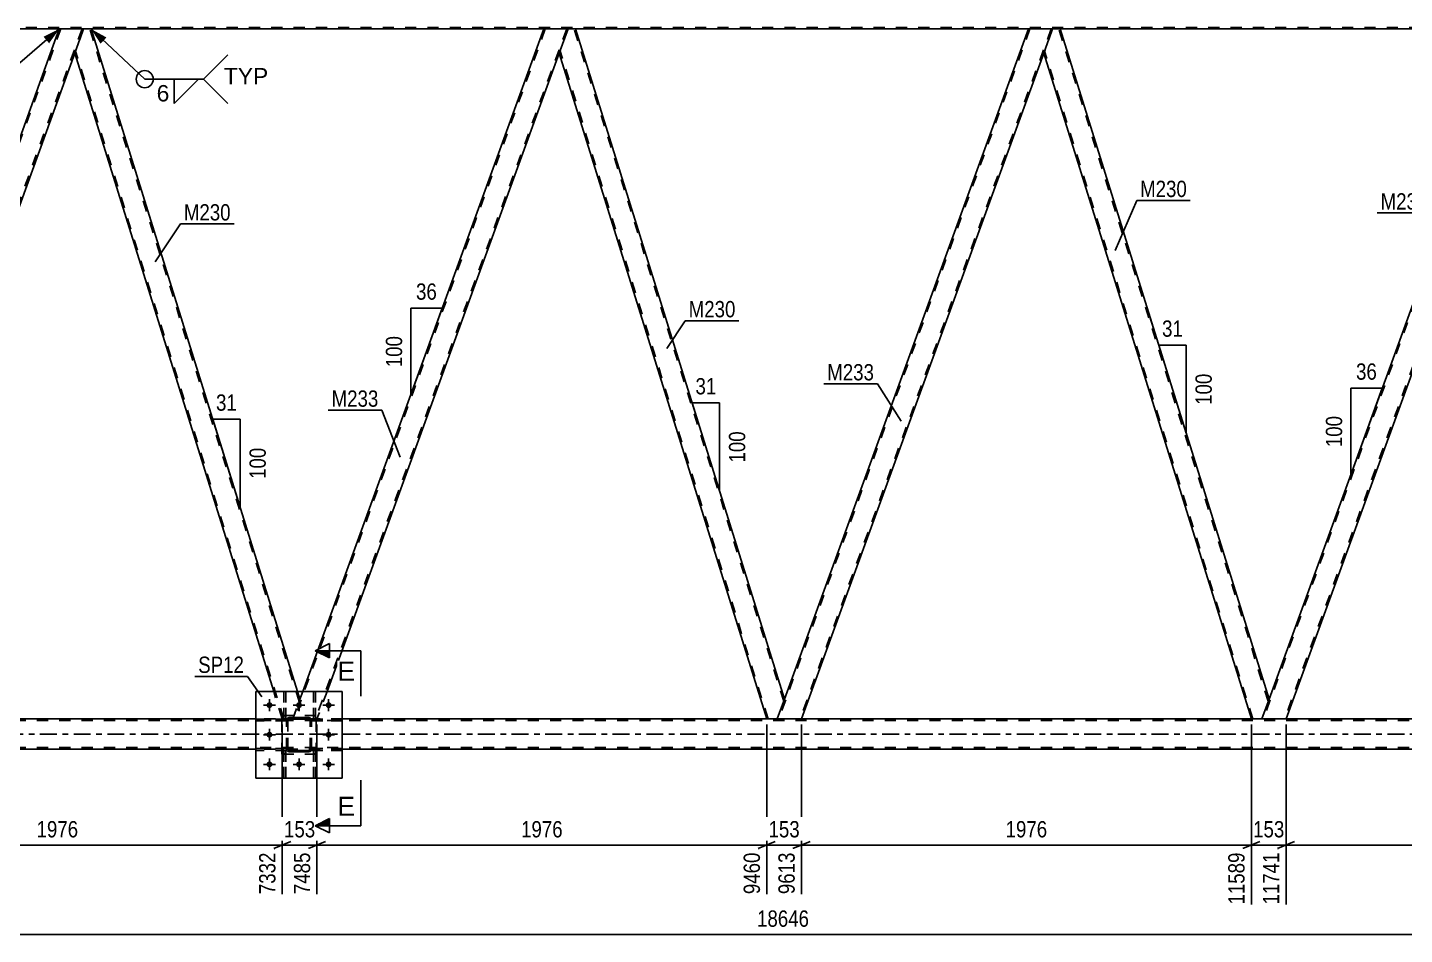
# Model space of a CAD drawing. Header units: millimetres. Extents: x 0 to 841, y 0 to 594.
# Drawn here: x 272.3 to 514.2, y 262.5 to 421.8 of the extents above; entities that cross this region are included whole.
import ezdxf

# ---------------------------------------------------------------- set-up
doc = ezdxf.new("R2010")
doc.units = ezdxf.units.MM
doc.linetypes.add('DXK_LINE_DOT2', pattern=[3.9198, 1.9599, -1.9599])
doc.linetypes.add('DXK_LINE_DOT3', pattern=[5.9187, 2.979, -0.9799, 0.9799, -0.9799])
doc.styles.add('Arial', font='arial.ttf', dxfattribs={"height": 0.2})
doc.styles.add('Arial Narrow', font='ARIALN.TTF', dxfattribs={"height": 0.2})

# ---------------------------------------------------------------- blocks, each defined once
blk = doc.blocks.new('Part-389678698-5082 - 5011')
at = {"color": 7, "linetype": 'DXK_LINE_DOT2'}
for p, q in [((317.82, 300.33), (312.42, 300.33)), ((312.42, 300.33), (312.42, 300.01)), ((317.82, 300.01), (312.42, 300.01)), ((317.22, 300.01), (317.22, 300.33)), ((317.82, 300.01), (317.82, 300.33))]:
    blk.add_line(p, q, dxfattribs=at)
blk = doc.blocks.new('Part-389678698-5078 - 5011')
at = {"color": 7, "linetype": 'DXK_LINE_DOT2'}
for p, q in [((322.22, 294.81), (322.22, 295.13)), ((322.22, 295.13), (327.62, 295.13)), ((327.62, 294.81), (322.22, 294.81)), ((322.82, 294.81), (322.82, 295.13)), ((327.62, 295.13), (327.62, 294.81))]:
    blk.add_line(p, q, dxfattribs=at)
blk = doc.blocks.new('Part-389678698-5081 - 5011')
at = {"color": 7, "linetype": 'DXK_LINE_DOT2'}
for p, q in [((322.57, 300.32), (322.57, 305.17)), ((322.57, 305.17), (322.89, 305.17)), ((322.89, 305.17), (322.89, 300.32)), ((322.57, 300.92), (322.89, 300.92)), ((322.89, 300.32), (322.57, 300.32))]:
    blk.add_line(p, q, dxfattribs=at)
blk = doc.blocks.new('Part-389678698-5085 - 5011')
at = {"color": 7, "linetype": 'DXK_LINE_DOT2'}
for p, q in [((317.82, 295.13), (312.42, 295.13)), ((312.42, 295.13), (312.42, 294.81)), ((317.82, 294.81), (312.42, 294.81)), ((317.22, 294.81), (317.22, 295.13)), ((317.82, 294.81), (317.82, 295.13))]:
    blk.add_line(p, q, dxfattribs=at)
blk = doc.blocks.new('Part-389678698-5088 - 5011')
at = {"color": 7, "linetype": 'DXK_LINE_DOT2'}
for p, q in [((323.02, 300.33), (322.22, 300.33)), ((322.22, 300.33), (322.22, 300.01)), ((322.22, 300.01), (327.62, 300.01)), ((327.62, 300.33), (322.82, 300.33)), ((322.82, 300.33), (322.82, 300.01)), ((327.62, 300.01), (327.62, 300.33))]:
    blk.add_line(p, q, dxfattribs=at)
blk = doc.blocks.new('Part-389678698-5091 - 5011')
at = {"color": 7, "linetype": 'DXK_LINE_DOT2'}
for p, q in [((327.62, 295.13), (322.22, 295.13)), ((322.22, 295.13), (322.22, 294.81)), ((322.22, 294.81), (327.62, 294.81)), ((322.82, 294.81), (322.82, 295.13)), ((327.62, 294.81), (327.62, 295.13))]:
    blk.add_line(p, q, dxfattribs=at)
blk = doc.blocks.new('Part-389678698-5094 - 5011')
at = {"color": 7, "linetype": 'DXK_LINE_DOT2'}
for p, q in [((317.69, 294.8), (317.37, 294.8)), ((317.37, 294.8), (317.37, 289.97)), ((317.37, 294.2), (317.69, 294.2)), ((317.69, 289.97), (317.69, 294.8)), ((317.37, 289.97), (317.69, 289.97))]:
    blk.add_line(p, q, dxfattribs=at)
blk = doc.blocks.new('Part-389678698-5097 - 5011')
at = {"color": 7, "linetype": 'DXK_LINE_DOT2'}
for p, q in [((322.89, 294.8), (322.57, 294.8)), ((322.57, 294.8), (322.57, 289.97)), ((322.57, 294.2), (322.89, 294.2)), ((322.89, 289.97), (322.89, 294.8)), ((322.57, 289.97), (322.89, 289.97))]:
    blk.add_line(p, q, dxfattribs=at)
blk = doc.blocks.new('Part-389678698-5100 - 5011')
at = {"color": 7, "linetype": 'DXK_LINE_DOT2'}
for p, q in [((317.37, 305.17), (317.37, 300.32)), ((317.69, 305.17), (317.37, 305.17)), ((317.69, 300.32), (317.69, 305.17)), ((317.37, 300.92), (317.69, 300.92)), ((317.37, 300.32), (317.69, 300.32))]:
    blk.add_line(p, q, dxfattribs=at)
blk = doc.blocks.new('Part-389678698-5103 - 5011')
at = {"color": 7, "linetype": 'DXK_LINE_DOT2'}
for p, q in [((322.57, 305.17), (322.57, 300.32)), ((322.89, 305.17), (322.57, 305.17)), ((322.89, 300.32), (322.89, 305.17)), ((322.57, 300.92), (322.89, 300.92)), ((322.57, 300.32), (322.89, 300.32))]:
    blk.add_line(p, q, dxfattribs=at)
blk = doc.blocks.new('Bolt-389678698-5123 - 5011')
at = {"color": 1, "linetype": 'Continuous'}
for p, q in [((313.78, 302.77), (314.47, 302.77)), ((314.82, 303.81), (314.82, 303.11)), ((314.82, 301.73), (314.82, 302.42)), ((315.86, 302.77), (315.17, 302.77)), ((318.98, 302.77), (319.67, 302.77)), ((320.02, 303.81), (320.02, 303.11)), ((320.02, 301.73), (320.02, 302.42)), ((321.06, 302.77), (320.37, 302.77)), ((324.18, 302.77), (324.87, 302.77)), ((325.22, 303.81), (325.22, 303.11)), ((325.22, 301.73), (325.22, 302.42)), ((326.26, 302.77), (325.57, 302.77)), ((313.78, 297.57), (314.47, 297.57)), ((314.82, 298.61), (314.82, 297.91)), ((315.86, 297.57), (315.17, 297.57)), ((324.18, 297.57), (324.87, 297.57)), ((325.22, 298.61), (325.22, 297.91)), ((326.26, 297.57), (325.57, 297.57)), ((314.82, 296.53), (314.82, 297.22)), ((325.22, 296.53), (325.22, 297.22)), ((314.82, 293.41), (314.82, 292.71)), ((320.02, 293.41), (320.02, 292.71)), ((325.22, 293.41), (325.22, 292.71)), ((313.78, 292.37), (314.47, 292.37)), ((314.82, 291.33), (314.82, 292.02)), ((315.86, 292.37), (315.17, 292.37)), ((318.98, 292.37), (319.67, 292.37)), ((320.02, 291.33), (320.02, 292.02)), ((321.06, 292.37), (320.37, 292.37)), ((324.18, 292.37), (324.87, 292.37)), ((325.22, 291.33), (325.22, 292.02)), ((326.26, 292.37), (325.57, 292.37))]:
    blk.add_line(p, q, dxfattribs=at)
blk = doc.blocks.new('Part-389678698-5106 - 5011')
at = {"color": 7, "linetype": 'DXK_LINE_DOT2'}
for p, q in [((317.82, 300.33), (312.42, 300.33)), ((312.42, 300.01), (312.42, 300.33)), ((317.82, 300.01), (312.42, 300.01)), ((317.22, 300.01), (317.22, 300.33)), ((317.82, 300.33), (317.82, 300.01))]:
    blk.add_line(p, q, dxfattribs=at)
blk = doc.blocks.new('Part-389678698-5109 - 5011')
at = {"color": 7, "linetype": 'DXK_LINE_DOT2'}
for p, q in [((317.82, 295.13), (312.42, 295.13)), ((312.42, 294.81), (312.42, 295.13)), ((317.82, 294.81), (312.42, 294.81)), ((317.22, 294.81), (317.22, 295.13)), ((317.82, 295.13), (317.82, 294.81))]:
    blk.add_line(p, q, dxfattribs=at)
blk = doc.blocks.new('Bolt-389678698-5124 - 5011')
at = {"linetype": 'Continuous'}
for points in [[(315.34, 302.77, -1), (314.3, 302.77, -1)], [(320.54, 302.77, -1), (319.5, 302.77, -1)], [(325.74, 302.77, -1), (324.7, 302.77, -1)], [(315.34, 297.57, -1), (314.3, 297.57, -1)], [(325.74, 297.57, -1), (324.7, 297.57, -1)], [(315.34, 292.37, -1), (314.3, 292.37, -1)], [(320.54, 292.37, -1), (319.5, 292.37, -1)], [(325.74, 292.37, -1), (324.7, 292.37, -1)]]:
    blk.add_hatch(color=1, dxfattribs=at).paths.add_polyline_path(points)
at = {"color": 1, "linetype": 'Continuous'}
for p, q in [((315.86, 302.77), (313.78, 302.77)), ((314.82, 303.81), (314.82, 301.73)), ((321.06, 302.77), (318.98, 302.77)), ((320.02, 303.81), (320.02, 301.73)), ((326.26, 302.77), (324.18, 302.77)), ((325.22, 303.81), (325.22, 301.73)), ((315.86, 297.57), (313.78, 297.57)), ((314.82, 298.61), (314.82, 296.53)), ((326.26, 297.57), (324.18, 297.57)), ((325.22, 298.61), (325.22, 296.53)), ((314.82, 293.41), (314.82, 291.33)), ((320.02, 293.41), (320.02, 291.33)), ((325.22, 293.41), (325.22, 291.33)), ((315.86, 292.37), (313.78, 292.37)), ((321.06, 292.37), (318.98, 292.37)), ((326.26, 292.37), (324.18, 292.37))]:
    blk.add_line(p, q, dxfattribs=at)
blk = doc.blocks.new('Part-389678698-5054 - 5011')
at = {"color": 7, "linetype": 'DXK_LINE_DOT2'}
for p, q in [((732.59, 421.8), (74.97, 421.8)), ((283.47, 421.56), (277.9, 421.56)), ((368.61, 421.56), (363.03, 421.56)), ((453.74, 421.56), (448.17, 421.56))]:
    blk.add_line(p, q, dxfattribs=at)
at = {"color": 2, "linetype": 'Continuous'}
for p, q in [((277.9, 421.56), (198.37, 421.56)), ((363.03, 421.56), (283.47, 421.56)), ((448.17, 421.56), (368.61, 421.56)), ((533.3, 421.56), (453.74, 421.56))]:
    blk.add_line(p, q, dxfattribs=at)
blk = doc.blocks.new('Part-389678698-5075 - 5011')
at = {"color": 7, "linetype": 'DXK_LINE_DOT2'}
for p, q in [((317.37, 300.32), (317.37, 305.17)), ((317.37, 305.17), (317.69, 305.17)), ((317.69, 305.17), (317.69, 300.32)), ((317.37, 300.92), (317.69, 300.92)), ((317.69, 300.32), (317.37, 300.32))]:
    blk.add_line(p, q, dxfattribs=at)
blk = doc.blocks.new('Part-389678698-5112 - 5011')
at = {"color": 7, "linetype": 'DXK_LINE_DOT2'}
for p, q in [((322.22, 300.01), (322.22, 300.33)), ((322.22, 300.33), (327.62, 300.33)), ((327.62, 300.01), (322.22, 300.01)), ((322.82, 300.01), (322.82, 300.33)), ((327.62, 300.33), (327.62, 300.01))]:
    blk.add_line(p, q, dxfattribs=at)
blk = doc.blocks.new('Part-389678698-5204 - 5011')
at = {"color": 2, "linetype": 'Continuous'}
for p, q in [((452.42, 421.56), (450.88, 417.31)), ((453.74, 421.56), (452.42, 421.56)), ((490.45, 303.81), (453.74, 421.56)), ((487.34, 300.34), (450.88, 417.31)), ((489.18, 300.34), (490.45, 303.81))]:
    blk.add_line(p, q, dxfattribs=at)
at = {"color": 7, "linetype": 'DXK_LINE_DOT2'}
for p, q in [((490.31, 303.44), (453.49, 421.56)), ((487.59, 300.34), (451.01, 417.68)), ((490.3, 303.41), (490.28, 303.35)), ((489.18, 300.34), (487.34, 300.34))]:
    blk.add_line(p, q, dxfattribs=at)
blk = doc.blocks.new('Part-389678698-5219 - 5011')
at = {"color": 7, "linetype": 'DXK_LINE_DOT2'}
for p, q in [((448.42, 421.56), (404.3, 300.34)), ((452.17, 421.56), (408.05, 300.34)), ((452.42, 421.56), (450.88, 417.31)), ((405.31, 303.81), (404.05, 300.34)), ((408.3, 300.34), (404.05, 300.34))]:
    blk.add_line(p, q, dxfattribs=at)
at = {"color": 2, "linetype": 'Continuous'}
for p, q in [((448.17, 421.56), (405.31, 303.81)), ((448.17, 421.56), (451.91, 421.56)), ((451.91, 421.56), (452.42, 421.56)), ((450.88, 417.31), (408.3, 300.34))]:
    blk.add_line(p, q, dxfattribs=at)
blk = doc.blocks.new('Part-389678698-5224 - 5011')
at = {"color": 7, "linetype": 'DXK_LINE_DOT2'}
for p, q in [((722.79, 300.1), (55.51, 300.1)), ((327.62, 300.34), (312.42, 300.34)), ((722.79, 295.3), (55.51, 295.3)), ((327.62, 295.06), (312.42, 295.06))]:
    blk.add_line(p, q, dxfattribs=at)
at = {"color": 2, "linetype": 'Continuous'}
for p, q in [((312.42, 300.34), (157.35, 300.34)), ((567.83, 300.34), (327.62, 300.34)), ((312.42, 295.06), (157.35, 295.06)), ((567.83, 295.06), (327.62, 295.06))]:
    blk.add_line(p, q, dxfattribs=at)
at = {"color": 7, "linetype": 'DXK_LINE_DOT3'}
blk.add_line((55.51, 297.7), (722.79, 297.7), dxfattribs=at)
blk = doc.blocks.new('Part-389678698-5272 - 5011')
at = {"color": 7, "linetype": 'DXK_LINE_DOT2'}
for p, q in [((323.02, 300.97), (317.02, 300.97)), ((317.02, 294.17), (317.02, 300.97)), ((323.02, 294.17), (323.02, 300.97)), ((323.02, 294.17), (317.02, 294.17))]:
    blk.add_line(p, q, dxfattribs=at)
blk = doc.blocks.new('Part-389678698-5273 - 5011')
at = {"color": 7, "linetype": 'DXK_LINE_DOT2'}
for p, q in [((323.02, 300.97), (317.02, 300.97)), ((317.02, 294.17), (317.02, 300.97)), ((323.02, 294.17), (323.02, 300.97)), ((323.02, 294.17), (317.02, 294.17))]:
    blk.add_line(p, q, dxfattribs=at)
blk = doc.blocks.new('Part-389678698-5274 - 5011')
at = {"color": 7, "linetype": 'DXK_LINE_DOT2'}
for p, q in [((317.82, 300.09), (317.86, 300.27)), ((317.86, 300.27), (317.82, 300.09)), ((317.82, 295.05), (317.82, 300.09)), ((317.82, 300.09), (317.82, 300.09)), ((317.82, 295.05), (317.82, 300.09)), ((318.06, 300.09), (318.08, 300.18)), ((318.08, 300.18), (318.06, 300.09)), ((318.06, 295.05), (318.06, 300.09)), ((318.06, 300.09), (318.06, 300.09)), ((318.06, 300.09), (318.06, 295.05)), ((318.08, 300.18), (318.13, 300.26)), ((318.13, 300.26), (318.08, 300.18)), ((318.11, 300.53), (318.3, 300.57)), ((318.3, 300.57), (318.11, 300.53)), ((318.13, 300.26), (318.21, 300.31)), ((318.21, 300.31), (318.13, 300.26)), ((318.21, 300.31), (318.3, 300.33)), ((318.3, 300.33), (318.21, 300.31)), ((318.3, 300.57), (321.74, 300.57)), ((318.3, 300.57), (318.3, 300.57)), ((318.3, 300.57), (321.74, 300.57)), ((318.3, 300.33), (321.74, 300.33)), ((318.3, 300.33), (318.3, 300.33)), ((318.3, 300.33), (321.74, 300.33)), ((321.74, 300.57), (321.74, 300.57)), ((321.74, 300.57), (321.92, 300.53)), ((321.92, 300.53), (321.74, 300.57)), ((321.74, 300.33), (321.74, 300.33)), ((321.74, 300.33), (321.83, 300.31)), ((321.91, 300.26), (321.83, 300.31)), ((321.91, 300.26), (321.96, 300.18)), ((321.96, 300.18), (321.98, 300.09)), ((321.96, 300.18), (321.98, 300.09)), ((321.98, 295.05), (321.98, 300.09)), ((321.98, 300.09), (321.98, 300.09)), ((321.98, 295.05), (321.98, 300.09)), ((322.18, 300.27), (322.22, 300.09)), ((322.22, 300.09), (322.18, 300.27)), ((322.22, 295.05), (322.22, 300.09)), ((322.22, 300.09), (322.22, 300.09)), ((322.22, 295.05), (322.22, 300.09)), ((317.82, 295.05), (317.82, 295.05)), ((317.86, 294.86), (317.82, 295.05)), ((317.82, 295.05), (317.86, 294.86)), ((318.06, 295.05), (318.06, 295.05)), ((318.08, 294.96), (318.06, 295.05)), ((318.08, 294.96), (318.06, 295.05)), ((318.13, 294.88), (318.08, 294.96)), ((318.3, 294.57), (318.11, 294.6)), ((318.11, 294.6), (318.3, 294.57)), ((318.21, 294.83), (318.13, 294.88)), ((318.3, 294.81), (318.21, 294.83)), ((318.3, 294.81), (321.74, 294.81)), ((318.3, 294.81), (318.3, 294.81)), ((318.3, 294.81), (321.74, 294.81)), ((318.3, 294.57), (321.74, 294.57)), ((318.3, 294.57), (318.3, 294.57)), ((321.74, 294.57), (318.3, 294.57)), ((321.83, 294.83), (321.74, 294.81)), ((321.74, 294.81), (321.83, 294.83)), ((321.74, 294.81), (321.74, 294.81)), ((321.92, 294.6), (321.74, 294.57)), ((321.74, 294.57), (321.92, 294.6)), ((321.74, 294.57), (321.74, 294.57)), ((321.91, 294.88), (321.83, 294.83)), ((321.83, 294.83), (321.91, 294.88)), ((321.96, 294.96), (321.91, 294.88)), ((321.91, 294.88), (321.96, 294.96)), ((321.98, 295.05), (321.96, 294.96)), ((321.96, 294.96), (321.98, 295.05)), ((321.98, 295.05), (321.98, 295.05)), ((322.22, 295.05), (322.18, 294.86)), ((322.18, 294.86), (322.22, 295.05)), ((322.22, 295.05), (322.22, 295.05))]:
    blk.add_line(p, q, dxfattribs=at)
at = {"color": 7, "linetype": 'DXK_LINE_DOT3'}
blk.add_line((320.02, 297.57), (320.02, 297.57), dxfattribs=at)
at = {"color": 7, "linetype": 'DXK_LINE_DOT2'}
for centre, start, end in [((318.3, 300.09), 112.5, 157.5), ((318.3, 300.09), 112.5, 157.5), ((321.74, 300.09), 22.5, 67.5), ((321.74, 300.09), 22.5, 67.5), ((318.3, 295.05), 202.5, 247.5), ((318.3, 295.05), 202.5, 247.5), ((321.74, 295.05), 292.5, 337.5), ((321.74, 295.05), 292.5, 337.5)]:
    blk.add_arc(centre, 0.48, start, end, dxfattribs=at)
blk = doc.blocks.new('Part-389678698-5275 - 5011')
at = {"color": 7, "linetype": 'DXK_LINE_DOT2'}
for p, q in [((312.42, 305.17), (327.62, 305.17)), ((312.42, 305.17), (312.42, 289.97)), ((327.62, 305.17), (327.62, 289.97)), ((312.42, 289.97), (327.62, 289.97))]:
    blk.add_line(p, q, dxfattribs=at)
blk = doc.blocks.new('Part-389678698-5280 - 5011')
at = {"color": 2, "linetype": 'Continuous'}
for p, q in [((327.62, 305.17), (312.42, 305.17)), ((312.42, 305.17), (312.42, 289.97)), ((327.62, 305.17), (327.62, 289.97)), ((327.62, 289.97), (312.42, 289.97))]:
    blk.add_line(p, q, dxfattribs=at)
blk = doc.blocks.new('Part-389678698-5327 - 5011')
at = {"color": 7, "linetype": 'DXK_LINE_DOT2'}
for p, q in [((533.56, 421.56), (489.44, 300.34)), ((537.3, 421.56), (493.18, 300.34)), ((537.56, 421.56), (536.01, 417.31)), ((490.45, 303.81), (489.18, 300.34)), ((493.44, 300.34), (489.18, 300.34))]:
    blk.add_line(p, q, dxfattribs=at)
at = {"color": 2, "linetype": 'Continuous'}
for p, q in [((533.3, 421.56), (490.45, 303.81)), ((533.3, 421.56), (537.05, 421.56)), ((537.05, 421.56), (537.56, 421.56)), ((536.01, 417.31), (493.44, 300.34))]:
    blk.add_line(p, q, dxfattribs=at)
blk = doc.blocks.new('Part-389678698-5328 - 5011')
at = {"color": 7, "linetype": 'DXK_LINE_DOT2'}
for p, q in [((317.82, 300.09), (317.86, 300.27)), ((317.86, 300.27), (317.82, 300.09)), ((317.82, 295.05), (317.82, 300.09)), ((317.82, 300.09), (317.82, 300.09)), ((317.82, 295.05), (317.82, 300.09)), ((318.06, 300.09), (318.08, 300.18)), ((318.08, 300.18), (318.06, 300.09)), ((318.06, 295.05), (318.06, 300.09)), ((318.06, 300.09), (318.06, 300.09)), ((318.06, 300.09), (318.06, 295.05)), ((318.08, 300.18), (318.13, 300.26)), ((318.13, 300.26), (318.08, 300.18)), ((318.11, 300.53), (318.3, 300.57)), ((318.3, 300.57), (318.11, 300.53)), ((318.13, 300.26), (318.21, 300.31)), ((318.21, 300.31), (318.13, 300.26)), ((318.3, 300.33), (318.21, 300.31)), ((321.74, 300.57), (318.3, 300.57)), ((321.74, 300.33), (318.3, 300.33)), ((321.74, 300.57), (321.92, 300.53)), ((321.92, 300.53), (321.74, 300.57)), ((321.83, 300.31), (321.74, 300.33)), ((321.83, 300.31), (321.91, 300.26)), ((321.91, 300.26), (321.96, 300.18)), ((321.96, 300.18), (321.91, 300.26)), ((321.96, 300.18), (321.98, 300.09)), ((321.98, 300.09), (321.96, 300.18)), ((321.98, 295.05), (321.98, 300.09)), ((321.98, 300.09), (321.98, 300.09)), ((321.98, 295.05), (321.98, 300.09)), ((322.18, 300.27), (322.22, 300.09)), ((322.22, 300.09), (322.18, 300.27)), ((322.22, 295.05), (322.22, 300.09)), ((322.22, 300.09), (322.22, 300.09)), ((322.22, 295.05), (322.22, 300.09)), ((317.82, 295.05), (317.82, 295.05)), ((317.86, 294.86), (317.82, 295.05)), ((317.82, 295.05), (317.86, 294.86)), ((318.06, 295.05), (318.06, 295.05)), ((318.08, 294.96), (318.06, 295.05)), ((318.06, 295.05), (318.08, 294.96)), ((318.13, 294.88), (318.08, 294.96)), ((318.08, 294.96), (318.13, 294.88)), ((318.3, 294.57), (318.11, 294.6)), ((318.11, 294.6), (318.3, 294.57)), ((318.21, 294.83), (318.13, 294.88)), ((318.3, 294.81), (318.21, 294.83)), ((321.74, 294.81), (318.3, 294.81)), ((321.74, 294.57), (318.3, 294.57)), ((321.83, 294.83), (321.74, 294.81)), ((321.92, 294.6), (321.74, 294.57)), ((321.74, 294.57), (321.92, 294.6)), ((321.91, 294.88), (321.83, 294.83)), ((321.83, 294.83), (321.91, 294.88)), ((321.96, 294.96), (321.91, 294.88)), ((321.91, 294.88), (321.96, 294.96)), ((321.98, 295.05), (321.96, 294.96)), ((321.96, 294.96), (321.98, 295.05)), ((321.98, 295.05), (321.98, 295.05)), ((322.22, 295.05), (322.18, 294.86)), ((322.18, 294.86), (322.22, 295.05)), ((322.22, 295.05), (322.22, 295.05))]:
    blk.add_line(p, q, dxfattribs=at)
at = {"color": 7, "linetype": 'DXK_LINE_DOT3'}
blk.add_line((320.02, 297.57), (320.02, 297.57), dxfattribs=at)
at = {"color": 7, "linetype": 'DXK_LINE_DOT2'}
for centre, start, end in [((318.3, 300.09), 112.5, 157.5), ((318.3, 300.09), 112.5, 157.5), ((321.74, 300.09), 22.5, 67.5), ((321.74, 300.09), 22.5, 67.5), ((318.3, 295.05), 202.5, 247.5), ((318.3, 295.05), 202.5, 247.5), ((321.74, 295.05), 292.5, 337.5), ((321.74, 295.05), 292.5, 337.5)]:
    blk.add_arc(centre, 0.48, start, end, dxfattribs=at)
blk = doc.blocks.new('Part-389678698-5360 - 5011')
at = {"color": 7, "linetype": 'DXK_LINE_DOT2'}
for p, q in [((278.16, 421.56), (234.03, 300.34)), ((281.9, 421.56), (237.78, 300.34)), ((282.16, 421.56), (280.61, 417.31)), ((235.04, 303.81), (233.78, 300.34)), ((238.04, 300.34), (233.78, 300.34))]:
    blk.add_line(p, q, dxfattribs=at)
at = {"color": 2, "linetype": 'Continuous'}
for p, q in [((277.9, 421.56), (235.04, 303.81)), ((277.9, 421.56), (281.65, 421.56)), ((281.65, 421.56), (282.16, 421.56)), ((280.61, 417.31), (238.04, 300.34))]:
    blk.add_line(p, q, dxfattribs=at)
blk = doc.blocks.new('Part-389678698-5365 - 5011')
at = {"color": 2, "linetype": 'Continuous'}
for p, q in [((282.16, 421.56), (280.61, 417.31)), ((283.47, 421.56), (282.16, 421.56)), ((319.75, 305.17), (283.47, 421.56)), ((315.56, 305.17), (280.61, 417.31))]:
    blk.add_line(p, q, dxfattribs=at)
at = {"color": 7, "linetype": 'DXK_LINE_DOT2'}
for p, q in [((320.04, 303.44), (283.22, 421.56)), ((317.32, 300.34), (280.74, 417.68)), ((317.07, 300.34), (315.56, 305.17)), ((320.18, 303.81), (319.75, 305.17)), ((318.91, 300.34), (320.18, 303.81)), ((317.07, 300.34), (318.91, 300.34))]:
    blk.add_line(p, q, dxfattribs=at)
blk = doc.blocks.new('Part-389678698-5370 - 5011')
at = {"color": 7, "linetype": 'DXK_LINE_DOT2'}
for p, q in [((363.29, 421.56), (319.17, 300.34)), ((367.04, 421.56), (322.91, 300.34)), ((367.29, 421.56), (365.74, 417.31)), ((320.67, 305.17), (318.91, 300.34)), ((324.93, 305.17), (323.17, 300.34)), ((323.17, 300.34), (318.91, 300.34))]:
    blk.add_line(p, q, dxfattribs=at)
at = {"color": 2, "linetype": 'Continuous'}
for p, q in [((363.03, 421.56), (320.67, 305.17)), ((363.03, 421.56), (366.78, 421.56)), ((366.78, 421.56), (367.29, 421.56)), ((365.74, 417.31), (324.93, 305.17))]:
    blk.add_line(p, q, dxfattribs=at)
blk = doc.blocks.new('Part-389678698-5375 - 5011')
at = {"color": 2, "linetype": 'Continuous'}
for p, q in [((367.29, 421.56), (365.74, 417.31)), ((368.61, 421.56), (367.29, 421.56)), ((405.31, 303.81), (368.61, 421.56)), ((402.2, 300.34), (365.74, 417.31)), ((404.05, 300.34), (405.31, 303.81))]:
    blk.add_line(p, q, dxfattribs=at)
at = {"color": 7, "linetype": 'DXK_LINE_DOT2'}
for p, q in [((405.18, 303.44), (368.36, 421.56)), ((402.45, 300.34), (365.88, 417.68)), ((405.17, 303.41), (405.14, 303.35)), ((404.05, 300.34), (402.2, 300.34))]:
    blk.add_line(p, q, dxfattribs=at)
blk = doc.blocks.new('Part-389678698-5386 - 5011')
at = {"color": 7, "linetype": 'DXK_LINE_DOT2'}
for p, q in [((317.37, 289.97), (317.37, 294.8)), ((317.37, 294.8), (317.69, 294.8)), ((317.37, 294.2), (317.69, 294.2)), ((317.69, 294.8), (317.69, 289.97)), ((317.69, 289.97), (317.37, 289.97))]:
    blk.add_line(p, q, dxfattribs=at)
blk = doc.blocks.new('Part-389678698-5389 - 5011')
at = {"color": 7, "linetype": 'DXK_LINE_DOT2'}
for p, q in [((322.57, 289.97), (322.57, 294.8)), ((322.57, 294.8), (322.89, 294.8)), ((322.57, 294.2), (322.89, 294.2)), ((322.89, 294.8), (322.89, 289.97)), ((322.89, 289.97), (322.57, 289.97))]:
    blk.add_line(p, q, dxfattribs=at)
blk = doc.blocks.new('StraightDimension-389678698-10291 - 5011')
at = {"color": 7, "linetype": 'Continuous'}
for p, q in [((238.04, 299.34), (238.04, 269.57)), ((317.07, 299.34), (317.07, 269.57)), ((239.54, 278.79), (236.54, 277.59)), ((315.57, 277.59), (318.57, 278.79)), ((238.04, 278.19), (317.07, 278.19))]:
    blk.add_line(p, q, dxfattribs=at)
at = {"color": 0}
blk.add_wipeout([(281.81, 278.94), (281.81, 283.14), (273.3, 283.14), (273.3, 278.94)], dxfattribs=at)
at = {"color": 0, "linetype": 'Continuous'}
blk.add_wipeout([(316.47, 277.49), (312.27, 277.49), (312.27, 268.97), (316.47, 268.97)], dxfattribs=at)
at = {"color": 3, "style": 'Arial Narrow'}
blk.add_text('1976', height=2.863, dxfattribs=at).set_placement((273.9, 279.54))
at = {"color": 3, "linetype": 'Continuous', "style": 'Arial Narrow'}
blk.add_text('7332', height=2.863, rotation=90.0002, dxfattribs=at).set_placement((315.87, 269.57))
blk = doc.blocks.new('AngleDimension-389678698-13273 - 5011')
at = {"color": 7, "linetype": 'Continuous'}
for p, q in [((389.28, 355.23), (389.09, 355.86)), ((393.91, 355.86), (389.09, 355.86)), ((393.91, 340.4), (389.09, 355.86)), ((393.91, 340.4), (393.91, 355.86))]:
    blk.add_line(p, q, dxfattribs=at)
at = {"color": 0}
for points in [[(393.93, 356.76), (393.93, 360.96), (389.07, 360.96), (389.07, 356.76)], [(399.01, 351.47), (394.81, 351.47), (394.81, 344.79), (399.01, 344.79)]]:
    blk.add_wipeout(points, dxfattribs=at)
at = {"color": 3, "style": 'Arial Narrow'}
blk.add_text('31', height=2.863, dxfattribs=at).set_placement((389.67, 357.36))
blk.add_text('100', height=2.863, rotation=90.0002, dxfattribs=at).set_placement((398.41, 345.39))
blk = doc.blocks.new('StraightDimension-389678698-13141 - 5011')
at = {"color": 7, "linetype": 'Continuous'}
blk.add_line((46.25, 262.49), (763.87, 262.49), dxfattribs=at)
at = {"color": 0}
blk.add_wipeout([(410.23, 263.24), (410.23, 267.44), (399.89, 267.44), (399.89, 263.24)], dxfattribs=at)
at = {"color": 3, "style": 'Arial Narrow'}
blk.add_text('18646', height=2.863, dxfattribs=at).set_placement((400.49, 263.84))
blk = doc.blocks.new('StraightDimension-389678698-10286 - 5011')
at = {"color": 7, "linetype": 'Continuous'}
for p, q in [((487.34, 299.34), (487.34, 267.75)), ((493.44, 299.34), (493.44, 267.75)), ((485.84, 277.59), (488.84, 278.79)), ((494.94, 278.79), (491.94, 277.59)), ((487.34, 278.19), (493.44, 278.19))]:
    blk.add_line(p, q, dxfattribs=at)
at = {"color": 0}
blk.add_wipeout([(493.73, 278.94), (493.73, 283.14), (487.05, 283.14), (487.05, 278.94)], dxfattribs=at)
at = {"color": 0, "linetype": 'Continuous'}
blk.add_wipeout([(492.84, 277.49), (488.64, 277.49), (488.64, 267.15), (492.84, 267.15)], dxfattribs=at)
at = {"color": 3, "style": 'Arial Narrow'}
blk.add_text('153', height=2.863, dxfattribs=at).set_placement((487.65, 279.54))
at = {"color": 3, "linetype": 'Continuous', "style": 'Arial Narrow'}
blk.add_text('11741', height=2.863, rotation=90.0002, dxfattribs=at).set_placement((492.24, 267.75))
blk = doc.blocks.new('StraightDimension-389678698-10289 - 5011')
at = {"color": 7, "linetype": 'Continuous'}
for p, q in [((323.17, 299.34), (323.17, 269.57)), ((402.2, 299.34), (402.2, 269.57)), ((324.67, 278.79), (321.67, 277.59)), ((400.7, 277.59), (403.7, 278.79)), ((323.17, 278.19), (402.2, 278.19))]:
    blk.add_line(p, q, dxfattribs=at)
at = {"color": 0}
blk.add_wipeout([(366.94, 278.94), (366.94, 283.14), (358.43, 283.14), (358.43, 278.94)], dxfattribs=at)
at = {"color": 0, "linetype": 'Continuous'}
blk.add_wipeout([(401.6, 277.49), (397.4, 277.49), (397.4, 268.97), (401.6, 268.97)], dxfattribs=at)
at = {"color": 3, "style": 'Arial Narrow'}
blk.add_text('1976', height=2.863, dxfattribs=at).set_placement((359.03, 279.54))
at = {"color": 3, "linetype": 'Continuous', "style": 'Arial Narrow'}
blk.add_text('9460', height=2.863, rotation=90.0002, dxfattribs=at).set_placement((401, 269.57))
blk = doc.blocks.new('AngleDimension-389678698-5435 - 5011')
at = {"color": 7, "linetype": 'Continuous'}
for p, q in [((468.99, 372.65), (471.06, 365.99)), ((475.88, 365.99), (471.06, 365.99)), ((475.88, 350.53), (471.06, 365.99)), ((475.88, 350.53), (475.88, 365.99))]:
    blk.add_line(p, q, dxfattribs=at)
at = {"color": 0}
for points in [[(475.9, 366.89), (475.9, 371.09), (471.05, 371.09), (471.05, 366.89)], [(480.98, 361.6), (476.78, 361.6), (476.78, 354.92), (480.98, 354.92)]]:
    blk.add_wipeout(points, dxfattribs=at)
at = {"color": 3, "style": 'Arial Narrow'}
blk.add_text('31', height=2.863, dxfattribs=at).set_placement((471.65, 367.49))
blk.add_text('100', height=2.863, rotation=90.0002, dxfattribs=at).set_placement((480.38, 355.52))
blk = doc.blocks.new('StraightDimension-389678698-10285 - 5011')
at = {"color": 7, "linetype": 'Continuous'}
for p, q in [((493.44, 299.34), (493.44, 267.75)), ((572.47, 299.34), (572.47, 267.75)), ((494.94, 278.79), (491.94, 277.59)), ((570.97, 277.59), (573.97, 278.79)), ((493.44, 278.19), (572.47, 278.19))]:
    blk.add_line(p, q, dxfattribs=at)
at = {"color": 0}
blk.add_wipeout([(537.21, 278.94), (537.21, 283.14), (528.7, 283.14), (528.7, 278.94)], dxfattribs=at)
at = {"color": 0, "linetype": 'Continuous'}
blk.add_wipeout([(571.87, 277.49), (567.67, 277.49), (567.67, 267.15), (571.87, 267.15)], dxfattribs=at)
at = {"color": 3, "style": 'Arial Narrow'}
blk.add_text('1976', height=2.863, dxfattribs=at).set_placement((529.3, 279.54))
at = {"color": 3, "linetype": 'Continuous', "style": 'Arial Narrow'}
blk.add_text('13717', height=2.863, rotation=90.0002, dxfattribs=at).set_placement((571.27, 267.75))
blk = doc.blocks.new('StraightDimension-389678698-10287 - 5011')
at = {"color": 7, "linetype": 'Continuous'}
for p, q in [((408.3, 299.34), (408.3, 269.57)), ((487.34, 299.34), (487.34, 267.75)), ((409.8, 278.79), (406.8, 277.59)), ((485.84, 277.59), (488.84, 278.79)), ((408.3, 278.19), (487.34, 278.19))]:
    blk.add_line(p, q, dxfattribs=at)
at = {"color": 0}
blk.add_wipeout([(452.08, 278.94), (452.08, 283.14), (443.56, 283.14), (443.56, 278.94)], dxfattribs=at)
at = {"color": 0, "linetype": 'Continuous'}
blk.add_wipeout([(486.74, 277.49), (482.54, 277.49), (482.54, 267.15), (486.74, 267.15)], dxfattribs=at)
at = {"color": 3, "style": 'Arial Narrow'}
blk.add_text('1976', height=2.863, dxfattribs=at).set_placement((444.16, 279.54))
at = {"color": 3, "linetype": 'Continuous', "style": 'Arial Narrow'}
blk.add_text('11589', height=2.863, rotation=90.0002, dxfattribs=at).set_placement((486.14, 267.75))
blk = doc.blocks.new('StraightDimension-389678698-10288 - 5011')
at = {"color": 7, "linetype": 'Continuous'}
for p, q in [((402.2, 299.34), (402.2, 269.57)), ((408.3, 299.34), (408.3, 269.57)), ((400.7, 277.59), (403.7, 278.79)), ((409.8, 278.79), (406.8, 277.59)), ((402.2, 278.19), (408.3, 278.19))]:
    blk.add_line(p, q, dxfattribs=at)
at = {"color": 0}
blk.add_wipeout([(408.6, 278.94), (408.6, 283.14), (401.91, 283.14), (401.91, 278.94)], dxfattribs=at)
at = {"color": 0, "linetype": 'Continuous'}
blk.add_wipeout([(407.7, 277.49), (403.5, 277.49), (403.5, 268.97), (407.7, 268.97)], dxfattribs=at)
at = {"color": 3, "style": 'Arial Narrow'}
blk.add_text('153', height=2.863, dxfattribs=at).set_placement((402.51, 279.54))
at = {"color": 3, "linetype": 'Continuous', "style": 'Arial Narrow'}
blk.add_text('9613', height=2.863, rotation=90.0002, dxfattribs=at).set_placement((407.1, 269.57))
blk = doc.blocks.new('StraightDimension-389678698-10290 - 5011')
at = {"color": 7, "linetype": 'Continuous'}
for p, q in [((317.07, 299.34), (317.07, 269.57)), ((323.17, 299.34), (323.17, 269.57)), ((315.57, 277.59), (318.57, 278.79)), ((324.67, 278.79), (321.67, 277.59)), ((317.07, 278.19), (323.17, 278.19))]:
    blk.add_line(p, q, dxfattribs=at)
at = {"color": 0}
blk.add_wipeout([(323.46, 278.94), (323.46, 283.14), (316.78, 283.14), (316.78, 278.94)], dxfattribs=at)
at = {"color": 0, "linetype": 'Continuous'}
blk.add_wipeout([(322.57, 277.49), (318.37, 277.49), (318.37, 268.97), (322.57, 268.97)], dxfattribs=at)
at = {"color": 3, "style": 'Arial Narrow'}
blk.add_text('153', height=2.863, dxfattribs=at).set_placement((317.38, 279.54))
at = {"color": 3, "linetype": 'Continuous', "style": 'Arial Narrow'}
blk.add_text('7485', height=2.863, rotation=90.0002, dxfattribs=at).set_placement((321.97, 269.57))
blk = doc.blocks.new('AngleDimension-389678698-13245 - 5011')
at = {"color": 7, "linetype": 'Continuous'}
for p, q in [((306.34, 348.2), (304.85, 352.99)), ((309.67, 352.99), (304.85, 352.99)), ((309.67, 337.52), (304.85, 352.99)), ((309.67, 337.52), (309.67, 352.99))]:
    blk.add_line(p, q, dxfattribs=at)
at = {"color": 0}
for points in [[(309.69, 353.89), (309.69, 358.09), (304.83, 358.09), (304.83, 353.89)], [(314.77, 348.6), (310.57, 348.6), (310.57, 341.91), (314.77, 341.91)]]:
    blk.add_wipeout(points, dxfattribs=at)
at = {"color": 3, "style": 'Arial Narrow'}
blk.add_text('31', height=2.863, dxfattribs=at).set_placement((305.43, 354.49))
blk.add_text('100', height=2.863, rotation=90.0002, dxfattribs=at).set_placement((314.17, 342.51))
blk = doc.blocks.new('AngleDimension-389678698-13259 - 5011')
at = {"color": 7, "linetype": 'Continuous'}
for p, q in [((339.63, 372.49), (345.17, 372.49)), ((339.63, 357.26), (345.17, 372.49)), ((339.63, 357.26), (339.63, 372.49)), ((344.04, 369.39), (345.17, 372.49))]:
    blk.add_line(p, q, dxfattribs=at)
at = {"color": 0}
for points in [[(344.83, 373.39), (344.83, 377.59), (339.97, 377.59), (339.97, 373.39)], [(338.73, 368.22), (334.53, 368.22), (334.53, 361.53), (338.73, 361.53)]]:
    blk.add_wipeout(points, dxfattribs=at)
at = {"color": 3, "style": 'Arial Narrow'}
blk.add_text('36', height=2.863, dxfattribs=at).set_placement((340.57, 373.99))
blk.add_text('100', height=2.863, rotation=90.0002, dxfattribs=at).set_placement((338.13, 362.13))
blk = doc.blocks.new('AngleDimension-389678698-13287 - 5011')
at = {"color": 7, "linetype": 'Continuous'}
for p, q in [((504.79, 358.44), (510.33, 358.44)), ((504.79, 343.22), (510.33, 358.44)), ((504.79, 343.22), (504.79, 358.44)), ((508.9, 354.51), (510.33, 358.44))]:
    blk.add_line(p, q, dxfattribs=at)
at = {"color": 0}
for points in [[(509.99, 359.34), (509.99, 363.54), (505.13, 363.54), (505.13, 359.34)], [(503.89, 354.18), (499.69, 354.18), (499.69, 347.49), (503.89, 347.49)]]:
    blk.add_wipeout(points, dxfattribs=at)
at = {"color": 3, "style": 'Arial Narrow'}
blk.add_text('36', height=2.863, dxfattribs=at).set_placement((505.73, 359.94))
blk.add_text('100', height=2.863, rotation=90.0002, dxfattribs=at).set_placement((503.29, 348.09))
blk = doc.blocks.new('WeldMark-389678698-23998 - 5011')
at = {"linetype": 'Continuous'}
blk.add_hatch(color=30, dxfattribs=at).paths.add_polyline_path([(285.15, 418.96), (283.47, 421.56), (286.18, 420.06)])
at = {"color": 30, "linetype": 'Continuous'}
blk.add_line((283.47, 421.56), (292.9, 412.73), dxfattribs=at)
at = {"color": 3, "linetype": 'Continuous'}
for q in [(307.51, 417.02), (307.51, 408.45)]:
    blk.add_line((303.22, 412.73), q, dxfattribs=at)
blk.add_arc((292.9, 412.73), 1.5, 90, 270, dxfattribs=at)
at = {"color": 0}
blk.add_wipeout([(297.42, 408.63), (297.42, 412.03), (294.8, 412.03), (294.8, 408.63)], dxfattribs=at)
at = {"color": 30, "linetype": 'Continuous'}
blk.add_line((292.9, 412.73), (303.22, 412.73), dxfattribs=at)
at = {"color": 3, "linetype": 'Continuous'}
for p, q in [((298.08, 412.73), (302.36, 412.73)), ((302.36, 412.73), (298.08, 408.45)), ((298.08, 408.45), (298.08, 412.73))]:
    blk.add_line(p, q, dxfattribs=at)
blk.add_arc((292.9, 412.73), 1.5, 270, 90, dxfattribs=at)
at = {"color": 3, "style": 'Arial'}
blk.add_text('6', height=2.87, dxfattribs=at).set_placement((295, 408.83))
at = {"color": 0, "linetype": 'Continuous'}
blk.add_wipeout([(314.6, 411.83), (314.6, 414.83), (306.82, 414.83), (306.82, 411.83)], dxfattribs=at)
blk.add_wipeout([(314.6, 411.83), (314.6, 414.83), (306.82, 414.83), (306.82, 411.83)], dxfattribs=at)
at = {"color": 3, "linetype": 'Continuous', "style": 'Arial'}
blk.add_text('TYP', height=2.865, dxfattribs=at).set_placement((306.82, 411.83))
blk = doc.blocks.new('Mark-389678698-5200 - 5011')
at = {"color": 0}
blk.add_wipeout([(476.01, 392.03), (476.01, 395.03), (467.79, 395.03), (467.79, 392.03)], dxfattribs=at)
blk.add_wipeout([(476.01, 392.03), (476.01, 395.03), (467.79, 395.03), (467.79, 392.03)], dxfattribs=at)
at = {"color": 30, "linetype": 'Continuous'}
for p, q in [((463.4, 382.61), (467.19, 391.43)), ((467.19, 391.43), (476.61, 391.43))]:
    blk.add_line(p, q, dxfattribs=at)
at = {"color": 3, "style": 'Arial Narrow'}
blk.add_text('M230', height=2.863, dxfattribs=at).set_placement((467.79, 392.03))
blk = doc.blocks.new('Mark-389678698-5215 - 5011')
at = {"color": 0}
blk.add_wipeout([(421.04, 359.82), (421.04, 362.82), (412.82, 362.82), (412.82, 359.82)], dxfattribs=at)
blk.add_wipeout([(421.04, 359.82), (421.04, 362.82), (412.82, 362.82), (412.82, 359.82)], dxfattribs=at)
at = {"color": 30, "linetype": 'Continuous'}
for p in [(412.22, 359.22), (425.81, 352.64)]:
    blk.add_line(p, (421.64, 359.22), dxfattribs=at)
at = {"color": 3, "style": 'Arial Narrow'}
blk.add_text('M233', height=2.863, dxfattribs=at).set_placement((412.82, 359.82))
blk = doc.blocks.new('Mark-389678698-5276 - 5011')
at = {"color": 0}
blk.add_wipeout([(310.34, 308.43), (310.34, 311.43), (302.3, 311.43), (302.3, 308.43)], dxfattribs=at)
blk.add_wipeout([(310.34, 308.43), (310.34, 311.43), (302.3, 311.43), (302.3, 308.43)], dxfattribs=at)
at = {"color": 30, "linetype": 'Continuous'}
for p in [(301.7, 307.83), (313.47, 304.24)]:
    blk.add_line(p, (310.94, 307.83), dxfattribs=at)
at = {"color": 3, "style": 'Arial Narrow'}
blk.add_text('SP12', height=2.863, dxfattribs=at).set_placement((302.3, 308.43))
blk = doc.blocks.new('Mark-389678698-5323 - 5011')
at = {"color": 0}
blk.add_wipeout([(518.27, 389.83), (518.27, 392.83), (510.05, 392.83), (510.05, 389.83)], dxfattribs=at)
blk.add_wipeout([(518.27, 389.83), (518.27, 392.83), (510.05, 392.83), (510.05, 389.83)], dxfattribs=at)
at = {"color": 30, "linetype": 'Continuous'}
for p in [(509.45, 389.23), (521.48, 381.58)]:
    blk.add_line(p, (518.87, 389.23), dxfattribs=at)
at = {"color": 3, "style": 'Arial Narrow'}
blk.add_text('M233', height=2.863, dxfattribs=at).set_placement((510.05, 389.83))
blk = doc.blocks.new('Mark-389678698-5361 - 5011')
at = {"color": 0}
blk.add_wipeout([(308.01, 387.91), (308.01, 390.91), (299.78, 390.91), (299.78, 387.91)], dxfattribs=at)
blk.add_wipeout([(308.01, 387.91), (308.01, 390.91), (299.78, 390.91), (299.78, 387.91)], dxfattribs=at)
at = {"color": 30, "linetype": 'Continuous'}
for p, q in [((294.75, 380.63), (299.18, 387.31)), ((299.18, 387.31), (308.61, 387.31))]:
    blk.add_line(p, q, dxfattribs=at)
at = {"color": 3, "style": 'Arial Narrow'}
blk.add_text('M230', height=2.863, dxfattribs=at).set_placement((299.78, 387.91))
blk = doc.blocks.new('Mark-389678698-5366 - 5011')
at = {"color": 0}
blk.add_wipeout([(333.96, 355.19), (333.96, 358.19), (325.74, 358.19), (325.74, 355.19)], dxfattribs=at)
blk.add_wipeout([(333.96, 355.19), (333.96, 358.19), (325.74, 358.19), (325.74, 355.19)], dxfattribs=at)
at = {"color": 30, "linetype": 'Continuous'}
for p in [(325.14, 354.59), (337.79, 346.35)]:
    blk.add_line(p, (334.56, 354.59), dxfattribs=at)
at = {"color": 3, "style": 'Arial Narrow'}
blk.add_text('M233', height=2.863, dxfattribs=at).set_placement((325.74, 355.19))
blk = doc.blocks.new('Mark-389678698-5371 - 5011')
at = {"color": 0}
blk.add_wipeout([(396.7, 370.9), (396.7, 373.9), (388.48, 373.9), (388.48, 370.9)], dxfattribs=at)
blk.add_wipeout([(396.7, 370.9), (396.7, 373.9), (388.48, 373.9), (388.48, 370.9)], dxfattribs=at)
at = {"color": 30, "linetype": 'Continuous'}
for p, q in [((384.65, 365.43), (387.88, 370.3)), ((387.88, 370.3), (397.3, 370.3))]:
    blk.add_line(p, q, dxfattribs=at)
at = {"color": 3, "style": 'Arial Narrow'}
blk.add_text('M230', height=2.863, dxfattribs=at).set_placement((388.48, 370.9))
blk = doc.blocks.new('SectionMark-389678698-6548 - 5011')
at = {"linetype": 'Continuous'}
for points in [[(325.36, 312.32), (325.36, 311.07), (322.86, 312.32)], [(325.36, 282.84), (325.36, 281.59), (322.86, 281.59)]]:
    blk.add_hatch(color=6, dxfattribs=at).paths.add_polyline_path(points)
at = {"color": 6, "linetype": 'Continuous'}
for p, q in [((322.86, 312.32), (325.36, 313.57)), ((330.86, 312.32), (322.86, 312.32)), ((322.86, 312.32), (325.36, 311.07)), ((325.36, 311.07), (325.36, 313.57)), ((322.86, 281.59), (325.36, 282.84)), ((330.86, 281.59), (322.86, 281.59)), ((325.36, 280.34), (322.86, 281.59)), ((325.36, 282.84), (325.36, 280.34))]:
    blk.add_line(p, q, dxfattribs=at)
at = {"color": 0, "linetype": 'Continuous'}
for points in [[(329.86, 307.07), (329.86, 310.57), (326.75, 310.57), (326.75, 307.07)], [(329.86, 283.34), (329.86, 286.84), (326.75, 286.84), (326.75, 283.34)]]:
    blk.add_wipeout(points, dxfattribs=at)
at = {"color": 6, "linetype": 'Continuous'}
for p, q in [((330.86, 312.32), (330.86, 304.32)), ((330.86, 281.59), (330.86, 289.59))]:
    blk.add_line(p, q, dxfattribs=at)
at = {"color": 3, "linetype": 'Continuous', "style": 'Arial'}
for p in [(326.75, 307.07), (326.75, 283.34)]:
    blk.add_text('E', height=3.34, dxfattribs=at).set_placement(p)
blk = doc.blocks.new('WeldMark-389678698-23985 - 5011')
at = {"linetype": 'Continuous'}
blk.add_hatch(color=30, dxfattribs=at).paths.add_polyline_path([(275.13, 420.18), (277.9, 421.56), (276.11, 419.04)])
at = {"color": 30, "linetype": 'Continuous'}
blk.add_line((277.9, 421.56), (267.45, 412.59), dxfattribs=at)
at = {"color": 3, "linetype": 'Continuous'}
for q in [(250.74, 416.88), (250.74, 408.31)]:
    blk.add_line((255.02, 412.59), q, dxfattribs=at)
for start, end in [(90, 270), (270, 90)]:
    blk.add_arc((267.45, 412.59), 1.5, start, end, dxfattribs=at)
at = {"color": 0}
blk.add_wipeout([(259.55, 408.49), (259.55, 411.89), (256.92, 411.89), (256.92, 408.49)], dxfattribs=at)
at = {"color": 30, "linetype": 'Continuous'}
blk.add_line((255.02, 412.59), (267.45, 412.59), dxfattribs=at)
at = {"color": 3, "linetype": 'Continuous'}
for p, q in [((260.21, 412.59), (264.49, 412.59)), ((264.49, 412.59), (260.21, 408.31)), ((260.21, 408.31), (260.21, 412.59))]:
    blk.add_line(p, q, dxfattribs=at)
at = {"color": 3, "style": 'Arial'}
blk.add_text('6', height=2.87, dxfattribs=at).set_placement((257.12, 408.69))
at = {"color": 0, "linetype": 'Continuous'}
blk.add_wipeout([(251.12, 411.69), (251.12, 414.69), (243.35, 414.69), (243.35, 411.69)], dxfattribs=at)
blk.add_wipeout([(251.12, 411.69), (251.12, 414.69), (243.35, 414.69), (243.35, 411.69)], dxfattribs=at)
at = {"color": 3, "linetype": 'Continuous', "style": 'Arial'}
blk.add_text('TYP', height=2.865, dxfattribs=at).set_placement((243.35, 411.69))

msp = doc.modelspace()

# ---------------------------------------------------------------- block references
for name in ['Part-389678698-5054 - 5011', 'Part-389678698-5360 - 5011', 'Part-389678698-5365 - 5011', 'Part-389678698-5370 - 5011', 'Part-389678698-5375 - 5011', 'Part-389678698-5219 - 5011', 'Part-389678698-5204 - 5011', 'Part-389678698-5327 - 5011', 'Part-389678698-5275 - 5011', 'Part-389678698-5280 - 5011', 'Part-389678698-5100 - 5011', 'Part-389678698-5075 - 5011', 'Part-389678698-5081 - 5011', 'Part-389678698-5103 - 5011', 'Bolt-389678698-5123 - 5011', 'Bolt-389678698-5124 - 5011', 'Part-389678698-5224 - 5011', 'Part-389678698-5082 - 5011', 'Part-389678698-5106 - 5011', 'Part-389678698-5272 - 5011', 'Part-389678698-5273 - 5011', 'Part-389678698-5274 - 5011', 'Part-389678698-5328 - 5011', 'Part-389678698-5088 - 5011', 'Part-389678698-5112 - 5011', 'Part-389678698-5085 - 5011', 'Part-389678698-5109 - 5011', 'Part-389678698-5094 - 5011', 'Part-389678698-5386 - 5011', 'Part-389678698-5078 - 5011', 'Part-389678698-5091 - 5011', 'Part-389678698-5097 - 5011', 'Part-389678698-5389 - 5011']:
    msp.add_blockref(name, (0, 0))

# ---------------------------------------------------------------- next in the draw order: block references
for name in ['AngleDimension-389678698-13273 - 5011', 'StraightDimension-389678698-10291 - 5011']:
    msp.add_blockref(name, (0, 0))

# ---------------------------------------------------------------- next in the draw order: block references
msp.add_blockref('StraightDimension-389678698-13141 - 5011', (0, 0))

# ---------------------------------------------------------------- next in the draw order: block references
for name in ['WeldMark-389678698-23985 - 5011', 'WeldMark-389678698-23998 - 5011', 'Mark-389678698-5200 - 5011', 'Mark-389678698-5323 - 5011', 'Mark-389678698-5361 - 5011', 'AngleDimension-389678698-13259 - 5011', 'Mark-389678698-5371 - 5011', 'AngleDimension-389678698-5435 - 5011', 'AngleDimension-389678698-13287 - 5011', 'Mark-389678698-5215 - 5011', 'AngleDimension-389678698-13245 - 5011', 'Mark-389678698-5276 - 5011', 'StraightDimension-389678698-10289 - 5011', 'StraightDimension-389678698-10286 - 5011']:
    msp.add_blockref(name, (0, 0))

# ---------------------------------------------------------------- next in the draw order: block references
for name in ['Mark-389678698-5366 - 5011', 'StraightDimension-389678698-10290 - 5011', 'StraightDimension-389678698-10287 - 5011', 'StraightDimension-389678698-10285 - 5011']:
    msp.add_blockref(name, (0, 0))

# ---------------------------------------------------------------- next in the draw order: block references
for name in ['SectionMark-389678698-6548 - 5011', 'StraightDimension-389678698-10288 - 5011']:
    msp.add_blockref(name, (0, 0))

doc.saveas('drawing.dxf')
